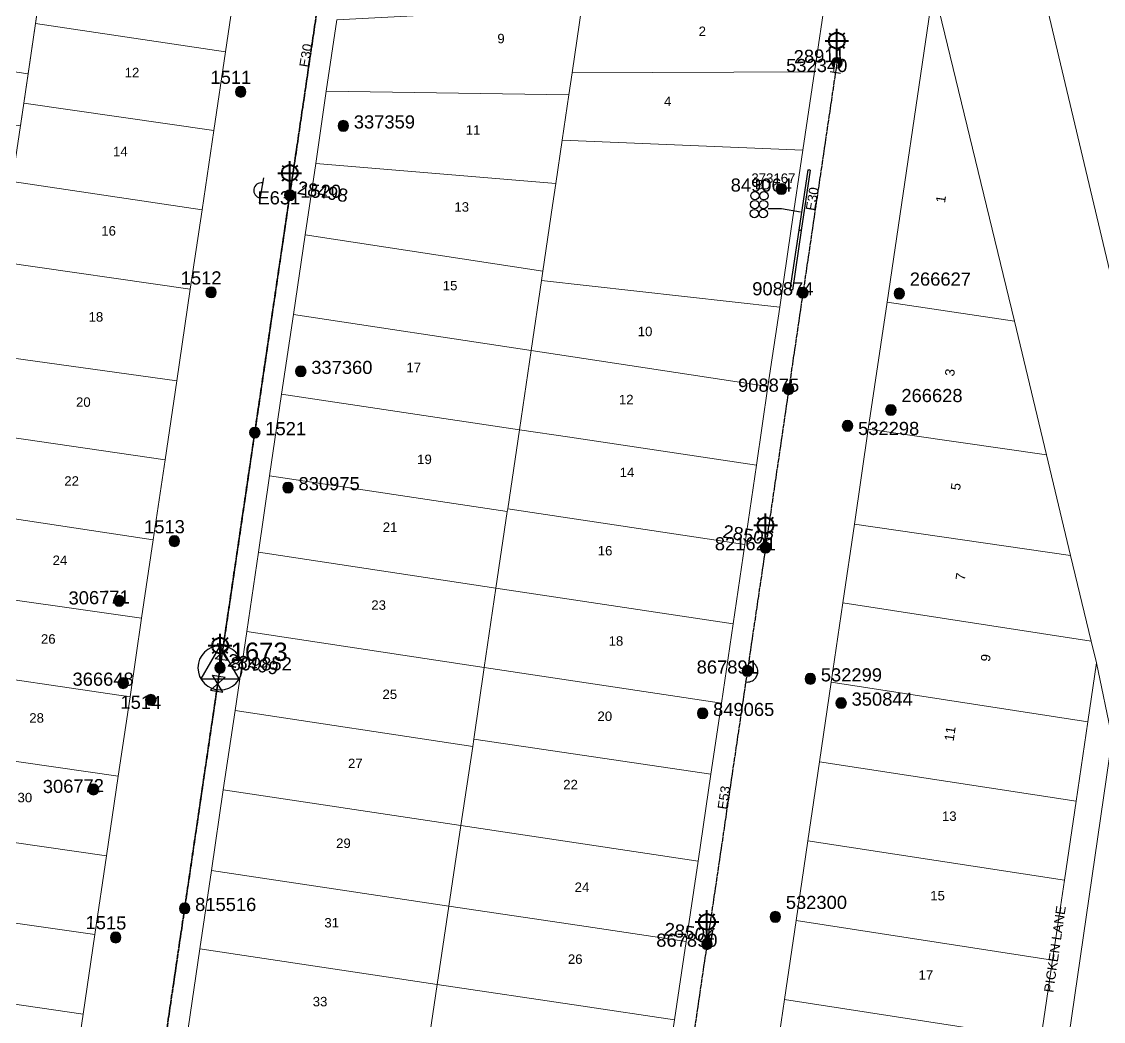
# Model space of a CAD drawing. Header units: metres. Extents: x 305195 to 306755, y 6261447 to 6263623.
# Drawn here: x 305777.4 to 305983.4, y 6262282 to 6262472.4 of the extents above; entities that cross this region are included whole.
import ezdxf
from ezdxf.enums import TextEntityAlignment as Align

# ---------------------------------------------------------------- set-up
doc = ezdxf.new("R2010")
doc.units = ezdxf.units.M
doc.linetypes.add('Cable Exist OH', pattern=[1, 1, 0])
doc.layers.get('0').update_dxf_attribs({"color": 6})
for name, color, linetype, lineweight in [('Cadastre Buildings_SP_EXT', 9, 'Continuous', 5), ('Cadastre Land Parcels_SP_EXT', 9, 'Continuous', 5), ('Cadastre Roads_SP_EXT', 9, 'Continuous', 5)]:
    doc.layers.add(name, color=color, linetype=linetype, lineweight=lineweight)
for name, color, linetype in [('Duct_SP_EXT', 7, 'Continuous'), ('Equip_LV_EXT', 7, 'Continuous'), ('Equip_SP_HV_EXT', 7, 'Continuous'), ('Equip_SP_SL_EXT', 7, 'Continuous'), ('Mains_HV_EXT', 7, 'Continuous'), ('Mains_LV_EXT', 7, 'Continuous'), ('Mains_SL_EXT', 7, 'Continuous'), ('Sub_SP_TR_HV_LV_EXT', 7, 'Continuous'), ('SupportsOH_SP_TR_HV_LV_SL_EXT', 7, 'Continuous')]:
    doc.layers.add(name, color=color, linetype=linetype)
doc.styles.add('iecARIAL', font='arial.ttf', dxfattribs={"height": 2})
doc.styles.add('POLE_LABEL', font='arial.ttf')
doc.styles.get("Standard").update_dxf_attribs({"font": 'arial.ttf'})

# ---------------------------------------------------------------- blocks, each defined once
blk = doc.blocks.new('SUB_POLE_EXT')
blk.add_wipeout([(0, 4.22), (0.42, 4.2), (0.83, 4.14), (1.21, 4.05), (1.62, 3.9), (1.99, 3.72), (2.35, 3.51), (2.68, 3.26), (2.99, 2.99), (3.28, 2.66), (3.52, 2.34), (3.76, 1.92), (3.9, 1.62), (4.04, 1.23), (4.18, 0.63), (4.22, 0), (4.18, -0.61), (4.06, -1.15), (3.9, -1.62), (3.58, -2.24), (3.22, -2.73), (2.97, -3.01), (2.68, -3.26), (2.36, -3.5), (2, -3.72), (1.64, -3.89), (1.25, -4.03), (0.82, -4.14), (0.42, -4.2), (0, -4.22), (-0.41, -4.2), (-0.8, -4.15), (-1.21, -4.05), (-1.62, -3.9), (-1.99, -3.73), (-2.35, -3.51), (-2.68, -3.26), (-2.96, -3.02), (-3.23, -2.72), (-3.51, -2.35), (-3.71, -2.01), (-3.91, -1.6), (-4.05, -1.21), (-4.16, -0.76), (-4.22, -0.14), (-4.21, 0.39), (-4.14, 0.83), (-4.03, 1.27), (-3.9, 1.63), (-3.71, 2.02), (-3.5, 2.37), (-3.28, 2.67), (-2.99, 2.99), (-2.68, 3.27), (-2.33, 3.52), (-1.98, 3.73), (-1.63, 3.9), (-1.2, 4.05), (-0.78, 4.15), (-0.4, 4.21)])
blk.add_line((2.16, 0.48), (2.16, 0.48, 0))
blk.add_lwpolyline([(-4.22, 0, 1), (4.22, 0, 1)], format="xyb", close=True)
blk.add_lwpolyline([(2.14, 0.52), (0, 4.22), (-3.66, -2.11), (3.66, -2.11)], close=True)
for tag, height, flags, p in [('ASSET_NUM', 3.5, 8, (2, 2)), ('STREET_CODE', 0.2, 9, (1.5, 0)), ('CONSTRUCTED_VOLTAGE', 0.2, 9, (1.5, -0.2)), ('OPERATING_VOLTAGE', 0.2, 9, (1.5, -0.6)), ('OPERATED_BY', 0.2, 9, (1.5, -0.8)), ('ORIENTATION', 0.2, 9, (1.5, -1.2)), ('OWNED_BY', 0.2, 9, (1.5, -1.4)), ('SECONDARY_VOLTAGE', 0.2, 9, (1.5, -1.6)), ('STATE', 0.2, 9, (1.5, -1.8)), ('SUBSTATION_TYPE', 0.2, 9, (1.5, -2)), ('NO_PHASES', 0.2, 9, (1.5, -0.4)), ('MAINTAINED_BY', 0.2, 9, (1.5, -1)), ('STREETNAME', 0.2, 9, (1.5, -2.8)), ('SUBURB', 0.2, 9, (1.5, -3)), ('Z', 0.2, 1, (1.5, -3.4)), ('USAGE', 0.2, 9, (1.5, -2.2)), ('LEGEND', 0.2, 9, (1.5, -2.4)), ('LOCATION', 0.2, 9, (1.5, -2.6)), ('NOTES', 0.2, 9, (1.5, -3.2))]:
    blk.add_attdef(tag, text='', height=height, dxfattribs=dict(flags=flags)).set_placement(p, align=Align.MIDDLE_LEFT)
blk = doc.blocks.new('DUCT_EXT')
blk.add_circle((0, 0.8), 0.8)
at = {"flags": 1}
blk.add_attdef('Z', (0, 0), '', height=0.2, dxfattribs=at)
at = {"flags": 9}
for tag, p in [('DUCT_CODE', (0, 0)), ('XSECT_TYPE', (0, -0.2)), ('STATE', (0, -0.6)), ('FB_REFERENCE', (0, -0.4)), ('NOTES', (0, -0.8))]:
    blk.add_attdef(tag, text='', height=0.2, dxfattribs=at).set_placement(p, align=Align.MIDDLE_LEFT)
blk = doc.blocks.new('LV_OH_LINKS_DISTFUSE_EXT')
for p, q in [((0, 0), (0.96, 0)), ((3.84, 0), (4.8, 0))]:
    blk.add_line(p, q)
blk.add_lwpolyline([(3.84, -1.2), (3.84, 1.2), (0.96, -1.2), (0.96, 1.2)], close=True)
at = {"flags": 9}
for tag, p in [('ACTUAL_STATUS', (0, 0)), ('CONSTRUCTED_VOLTAGE', (0, -0.2)), ('OPERATING_VOLTAGE', (0, -0.6)), ('ORIENTATION', (0, -0.8)), ('OWNED_BY', (0, -1)), ('STATE', (0, -1.2)), ('SWITCH_TYPE', (0, -1.4)), ('NO_PHASES', (0, -0.4)), ('USAGE', (0, -1.6)), ('NOTES', (0, -1.8))]:
    blk.add_attdef(tag, text='', height=0.2, dxfattribs=at).set_placement(p, align=Align.MIDDLE_LEFT)
at = {"flags": 1}
blk.add_attdef('Z', (0, 0), '', height=0.2, dxfattribs=at)
blk = doc.blocks.new('SL_LANTERN_EXT')
at = {"lineweight": 40}
for p, q in [((0, 1.97), (0, 6.47)), ((-2.25, 4.22), (2.25, 4.22)), ((-1.46, 5.68), (-1.06, 5.28)), ((1.46, 5.68), (1.06, 5.28)), ((-1.46, 2.76), (-1.06, 3.16)), ((0, 0), (0, 2.72)), ((1.46, 2.76), (1.06, 3.16))]:
    blk.add_line(p, q, dxfattribs=at)
blk.add_circle((0, 4.22), 1.5, dxfattribs=at)
at = {"style": 'iecARIAL', "flags": 8}
blk.add_attdef('ASSET_NUM', (1.5, 1.5), '', height=2.5, dxfattribs=at)
for tag, p, height, flags in [('OPERATING_VOLTAGE', (0.98, -1.65), 0.2, 9), ('ORIENTATION', (0.98, -1.85), 0.2, 9), ('OWNED_BY', (0.98, -2.05), 0.2, 9), ('STATE', (0.98, -2.25), 0.2, 9), ('CONSTRUCTED_VOLTAGE', (0.98, -0.65), 0.2, 9), ('CONTROL_TYPE', (0.98, -0.85), 0.2, 9), ('LANTERN_PURPOSE', (0.98, -1.05), 0.2, 9), ('LANTERN_TYPE', (0.98, -1.25), 0.2, 9), ('NO_PHASES', (0.98, -1.45), 0.2, 9), ('LNUMBER', (2.18, -3.25), 2.5, 8), ('USAGE', (0.98, -2.45), 0.2, 9), ('CEXIST', (0.98, -2.65), 0.2, 9), ('CNEW', (0.98, -2.85), 0.2, 9), ('CNUMBER', (0.98, -3.05), 0.2, 9), ('CREMOVE', (0.98, -3.25), 0.2, 9), ('CREPLACE', (0.98, -3.45), 0.2, 9), ('LKINGHEIGHT', (0.98, -3.65), 0.2, 9), ('LBRACKET', (0.98, -3.85), 0.2, 9), ('LBRACKETVOCAB', (0.98, -4.05), 0.2, 9), ('LCATEGORY', (0.98, -4.25), 0.2, 9), ('LCHARGE1', (0.98, -4.45), 0.2, 9), ('LCHARGE1PERCENT', (0.98, -4.65), 0.2, 9), ('LCHARGE2', (0.98, -4.85), 0.2, 9), ('LCHARGE2PERCENT', (0.98, -5.05), 0.2, 9), ('LCHARGE3', (0.98, -5.25), 0.2, 9), ('LCHARGE3PERCENT', (0.98, -5.45), 0.2, 9), ('LEXIST', (0.98, -5.65), 0.2, 9), ('LLAMP', (0.98, -5.85), 0.2, 9), ('LLAMPVOCAB', (0.98, -6.05), 0.2, 9), ('LMAST', (0.98, -6.25), 0.2, 9), ('LMASTVOCAB', (0.98, -6.45), 0.2, 9), ('LNEW', (0.98, -6.65), 0.2, 9), ('LANTNUMBER', (0.98, -6.85), 0.2, 9), ('LOUTREACH', (0.98, -7.25), 0.2, 9), ('LOUTREACHVOCAB', (0.98, -7.45), 0.2, 9), ('LRATECODE', (0.98, -7.65), 0.2, 9), ('LREMOVE', (0.98, -7.85), 0.2, 9), ('LREPLACE', (0.98, -8.05), 0.2, 9), ('LTYPE', (0.98, -8.25), 0.2, 9), ('STREETNAME', (0.98, -9.25), 0.2, 9), ('SUBURB', (0.98, -9.45), 0.2, 1), ('LTYPEVOCAB', (0.98, -8.45), 0.2, 9), ('LEGEND', (0.98, -8.65), 0.2, 9), ('LOCATION', (0.98, -8.85), 0.2, 9), ('NOTES', (0.98, -9.05), 0.2, 9)]:
    blk.add_attdef(tag, p, '', height=height, dxfattribs=dict(flags=flags))
blk = doc.blocks.new('POLE_EXT')
blk.add_hatch(color=256).paths.add_polyline_path([(-1, 0, 1), (1, 0, 1)])
blk.add_lwpolyline([(-1, 0, 1), (1, 0, 1)], format="xyb", close=True)
for tag, height, flags, p in [('pNumber', 2.5, 8, (-17.84, 2.07)), ('OWNED_BY', 0.2, 9, (1.35, -0.4)), ('SPECIAL_USE', 0.2, 9, (1.35, -0.8)), ('STATE', 0.2, 9, (1.35, -1)), ('cLV', 0.2, 9, (1.35, -1.4)), ('hDepth', 0.2, 9, (1.35, -1.6)), ('hDia', 0.2, 9, (1.35, -1.8)), ('cHV', 0.2, 9, (1.35, -2)), ('PARENT', 0.2, 9, (1.35, -0.6)), ('USAGE', 0.2, 9, (1.35, -1.2)), ('cLinedev', 0.2, 9, (1.35, -3.4)), ('pExisting', 0.2, 9, (1.35, -3.8)), ('LBRACKET', 0.2, 9, (1.35, -2.2)), ('LExisting', 0.2, 9, (1.35, -2.4)), ('LANTNUMBER', 0.2, 9, (1.35, -2.6)), ('LOther', 0.2, 9, (1.35, -2.8)), ('LRemove', 0.2, 9, (1.35, -3)), ('LEGEND', 0.2, 9, (1.35, -3.2)), ('LOCATION', 0.2, 9, (1.35, -3.6)), ('PFNUMBER', 0.2, 9, (1.35, -4)), ('NEWPFNUMBER', 0.2, 9, (1.35, -4.2)), ('pFooting', 0.2, 9, (1.35, -4.4)), ('pNew', 0.2, 9, (1.35, -4.6)), ('pRelocate', 0.2, 9, (1.35, -5)), ('pRemove', 0.2, 9, (1.35, -5.2)), ('pReplace', 0.2, 9, (1.35, -5.4)), ('pStay', 0.2, 9, (1.35, -5.6)), ('pType', 0.2, 9, (1.35, -5.8)), ('cspan', 0.2, 9, (1.35, -6)), ('STREETNAME', 0.2, 9, (1.35, -6.2)), ('SUBURB', 0.2, 9, (1.35, -6.4)), ('OPERATED_BY', 0.2, 9, (1.36, -7.01)), ('NOTES', 0.2, 9, (1.35, -6.6)), ('MAINTAINED_BY', 0.2, 9, (1.36, -6.81))]:
    blk.add_attdef(tag, text='', height=height, dxfattribs=dict(flags=flags)).set_placement(p, align=Align.MIDDLE_LEFT)
at = {"style": 'POLE_LABEL'}
for tag, height, flags, p in [('ASSET_NUM', 2.5, 8, (2, 2)), ('STRUCTURE_PLANT_NUMBER', 0.2, 9, (1.35, 0.03)), ('STREET_CODE', 0.2, 9, (1.35, -0.2))]:
    blk.add_attdef(tag, text='', height=height, dxfattribs=dict(at, flags=flags)).set_placement(p, align=Align.MIDDLE_LEFT)
at = {"flags": 1}
blk.add_attdef('Z', (1.35, -7.33), '', height=0.2, dxfattribs=at)
blk = doc.blocks.new('HV_USL_CLOSED_EXT')
blk.add_line((2.4, 5.5), (-2.4, 5.5))
blk.add_lwpolyline([(1.44, 5.5, 0.414214), (0, 6.94, 0.414214), (-1.44, 5.5)], format="xyb")
for tag, height, flags, p in [('ASSET_NUM', 2.5, 8, (2, 2)), ('STREET_CODE', 0.2, 9, (1.5, 0)), ('ACTUAL_STATUS', 0.2, 9, (1.5, -0.2)), ('CONSTRUCTED_VOLTAGE', 0.2, 9, (1.5, -0.4)), ('OPERATING_VOLTAGE', 0.2, 9, (1.5, -0.8)), ('ORIENTATION', 0.2, 9, (1.5, -1)), ('OWNED_BY', 0.2, 9, (1.5, -1.2)), ('OPERATED_BY', 0.2, 9, (1.5, -1.4)), ('STATE', 0.2, 9, (1.5, -1.8)), ('SWITCH_TYPE', 0.2, 9, (1.5, -2)), ('NO_PHASES', 0.2, 9, (1.5, -0.6)), ('MAINTAINED_BY', 0.2, 9, (1.5, -1.6)), ('STREETNAME', 0.2, 9, (1.5, -2.8)), ('SUBURB', 0.2, 9, (1.5, -3)), ('Z', 0.2, 1, (1.5, -3.6)), ('USAGE', 0.2, 9, (1.5, -2.2)), ('LEGEND', 0.2, 9, (1.5, -2.4)), ('LOCATION', 0.2, 9, (1.5, -2.6)), ('NOTES', 0.2, 9, (1.5, -3.2)), ('LABEL_ALIGNMENT', 0.2, 9, (1.5, -3.4))]:
    blk.add_attdef(tag, text='', height=height, dxfattribs=dict(flags=flags)).set_placement(p, align=Align.MIDDLE_LEFT)
blk = doc.blocks.new('End Shackle_EXT')
at = {"flags": 9}
for tag, p in [('USAGE', (0, -1.4)), ('NOTES', (0, -1.6))]:
    blk.add_attdef(tag, text='', height=0.2, dxfattribs=at).set_placement(p, align=Align.MIDDLE_LEFT)
blk.add_wipeout([(0, 0.25), (1.81, 0.25), (1.82, -0.25), (0, -0.25)])
blk.add_line((1.81, -1), (1.81, 1))
at = {"flags": 1}
blk.add_attdef('Z', (0, 0), '', height=0.2, dxfattribs=at)
at = {"flags": 9}
for tag, p in [('CONNECTOR_TYPE', (0, 0)), ('CONSTRUCTED_VOLTAGE', (0, -0.2)), ('OPERATING_VOLTAGE', (0, -0.6)), ('ORIENTATION', (0, -0.8)), ('OWNED_BY', (0, -1)), ('STATE', (0, -1.2)), ('NO_PHASES', (0, -0.4))]:
    blk.add_attdef(tag, text='', height=0.2, dxfattribs=at).set_placement(p, align=Align.MIDDLE_LEFT)

msp = doc.modelspace()

# ---------------------------------------------------------------- linework, layer by layer
at = {"layer": 'Cadastre Buildings_SP_EXT', "linetype": 'Continuous'}
msp.add_lwpolyline([(305923.92, 6262432.9), (305926.12, 6262447.86), (305880.32, 6262449.81), (305879.07, 6262441.56), (305878.48, 6262437.36), (305876.6, 6262424.88), (305876.37, 6262423.09), (305921.73, 6262418.03), (305923.92, 6262432.9)], close=True, dxfattribs=at)
at = {"layer": 'Cadastre Land Parcels_SP_EXT', "linetype": 'Continuous'}
for points in [[(306003.69, 6262495.58), (305999.73, 6262501.24), (306002.8, 6262522.58), (305992.59, 6262537.83), (305975.55, 6262567.8), (305959.87, 6262593.1), (305909.62, 6262804.72), (305891.28, 6262800.43), (305911.26, 6262727.81), (305921.43, 6262688.88), (305931.13, 6262649.83), (305990.03, 6262402.1), (306003.69, 6262495.58)], [(305818.4, 6262481.65), (305782.25, 6262487.11), (305780.02, 6262472.02), (305816.17, 6262466.6), (305818.4, 6262481.65)], [(305780.02, 6262472.02), (305780.28, 6262473.81), (305752.23, 6262477.93), (305750.56, 6262466.55), (305778.6, 6262462.43), (305780.02, 6262472.02)], [(305930.56, 6262477.82), (305884.08, 6262475.22), (305882.21, 6262462.62), (305928.34, 6262462.81), (305930.56, 6262477.82)], [(305966.45, 6262415.33), (305951, 6262478.95), (305942.18, 6262418.97), (305966.45, 6262415.33)], [(305882.21, 6262462.62), (305884.08, 6262475.22), (305880.19, 6262474.98), (305874.92, 6262474.64), (305837.39, 6262472.7), (305835.38, 6262459.12), (305881.57, 6262458.41), (305882.21, 6262462.62)], [(305816.17, 6262466.6), (305780.02, 6262472.02), (305777.78, 6262456.85), (305813.94, 6262451.62), (305816.17, 6262466.6)], [(305777.78, 6262456.85), (305778.6, 6262462.43), (305750.56, 6262466.55), (305749.12, 6262456.66), (305777.14, 6262452.54), (305777.78, 6262456.85)], [(305928.34, 6262462.81), (305882.21, 6262462.62), (305881.57, 6262458.41), (305880.32, 6262449.81), (305926.12, 6262447.86), (305928.34, 6262462.81)], [(305880.32, 6262449.81), (305881.57, 6262458.41), (305835.38, 6262459.12), (305833.36, 6262445.37), (305879.07, 6262441.56), (305880.32, 6262449.81)], [(305813.94, 6262451.62), (305777.78, 6262456.85), (305775.57, 6262441.93), (305811.72, 6262436.51), (305813.94, 6262451.62)], [(305879.07, 6262441.56), (305833.36, 6262445.37), (305831.35, 6262431.75), (305876.61, 6262424.88), (305878.48, 6262437.36), (305879.07, 6262441.56)], [(305811.72, 6262436.51), (305775.57, 6262441.93), (305773.32, 6262426.65), (305809.48, 6262421.41), (305811.72, 6262436.51)], [(305876.36, 6262423.09), (305876.61, 6262424.88), (305831.35, 6262431.75), (305829.12, 6262416.6), (305874.38, 6262409.73), (305876.36, 6262423.09)], [(305809.48, 6262421.41), (305773.32, 6262426.65), (305770.7, 6262408.96), (305806.92, 6262404), (305809.48, 6262421.41)], [(305921.73, 6262418.03), (305876.36, 6262423.09), (305874.38, 6262409.73), (305881.48, 6262408.65), (305919.49, 6262402.88), (305921.73, 6262418.03)], [(305966.45, 6262415.33), (305942.18, 6262418.97), (305938.61, 6262394.75), (305972.53, 6262389.92), (305966.45, 6262415.33)], [(305874.38, 6262409.73), (305829.12, 6262416.6), (305826.88, 6262401.44), (305872.15, 6262394.66), (305874.38, 6262409.73)], [(305919.49, 6262402.88), (305881.48, 6262408.65), (305874.38, 6262409.73), (305872.15, 6262394.66), (305881.78, 6262393.22), (305917.31, 6262387.91), (305919.49, 6262402.88)], [(305806.92, 6262404), (305770.7, 6262408.96), (305768.53, 6262394.2), (305804.68, 6262388.95), (305806.92, 6262404)], [(305872.15, 6262394.66), (305826.88, 6262401.44), (305824.59, 6262385.88), (305869.84, 6262379.09), (305869.93, 6262379.58), (305872.15, 6262394.66)], [(305917.31, 6262387.91), (305881.78, 6262393.22), (305872.15, 6262394.66), (305869.93, 6262379.58), (305915.08, 6262372.83), (305917.31, 6262387.91)], [(305972.53, 6262389.92), (305938.61, 6262394.75), (305935.96, 6262376.7), (305977.14, 6262370.7), (305972.53, 6262389.92)], [(305804.68, 6262388.95), (305768.53, 6262394.2), (305766.3, 6262379.15), (305802.43, 6262373.73), (305804.68, 6262388.95)], [(305869.84, 6262379.09), (305824.59, 6262385.88), (305822.45, 6262371.37), (305867.7, 6262364.53), (305869.84, 6262379.09)], [(305802.43, 6262373.73), (305766.3, 6262379.15), (305764.05, 6262363.94), (305800.21, 6262358.81), (305802.43, 6262373.73)], [(305915.08, 6262372.83), (305869.93, 6262379.58), (305869.84, 6262379.09), (305867.7, 6262364.53), (305912.85, 6262357.69), (305915.08, 6262372.83)], [(305977.14, 6262370.7), (305935.96, 6262376.7), (305933.75, 6262361.72), (305981.07, 6262354.42), (305977.14, 6262370.7)], [(305800.21, 6262358.81), (305764.05, 6262363.94), (305761.87, 6262349.16), (305798.01, 6262343.81), (305800.21, 6262358.81)], [(305912.85, 6262357.69), (305867.7, 6262364.53), (305865.44, 6262349.42), (305910.62, 6262342.58), (305912.85, 6262357.69)], [(305982.05, 6262350.28), (305981.07, 6262354.42), (305933.75, 6262361.72), (305931.53, 6262346.62), (305980.4, 6262339.08), (305982.05, 6262350.28)], [(305910.62, 6262342.58), (305865.44, 6262349.42), (305863.45, 6262335.78), (305908.62, 6262329.09), (305910.62, 6262342.58)], [(305798.01, 6262343.81), (305761.87, 6262349.16), (305759.61, 6262333.9), (305795.77, 6262328.74), (305798.01, 6262343.81)], [(305980.4, 6262339.08), (305931.53, 6262346.62), (305929.31, 6262331.46), (305978.18, 6262323.98), (305980.4, 6262339.08)], [(305863.27, 6262334.33), (305818, 6262341.22), (305815.77, 6262326.1), (305860.99, 6262319.31), (305863.27, 6262334.33)], [(305908.62, 6262329.09), (305863.45, 6262335.78), (305863.27, 6262334.33), (305860.99, 6262319.31), (305906.18, 6262312.53), (305908.62, 6262329.09)], [(306009.69, 6262232.42), (305985.05, 6262335.97), (305970.75, 6262237.63), (305970.63, 6262237.19), (305970.6, 6262236.73), (305970.64, 6262236.28), (305970.77, 6262235.83), (305970.97, 6262235.43), (305971.24, 6262235.06), (305971.57, 6262234.74), (305971.95, 6262234.49), (305972.38, 6262234.31), (305972.82, 6262234.21), (305973.27, 6262234.18), (306009.69, 6262232.42)], [(305795.77, 6262328.74), (305759.61, 6262333.9), (305757.38, 6262318.77), (305793.52, 6262313.55), (305795.77, 6262328.74)], [(305978.18, 6262323.98), (305929.31, 6262331.46), (305927.09, 6262316.38), (305975.95, 6262308.92), (305978.18, 6262323.98)], [(305860.99, 6262319.31), (305815.77, 6262326.1), (305813.51, 6262310.76), (305858.72, 6262303.99), (305860.99, 6262319.31)], [(305793.52, 6262313.55), (305757.38, 6262318.77), (305755.16, 6262303.74), (305791.31, 6262298.58), (305793.52, 6262313.55)], [(305906.18, 6262312.53), (305860.99, 6262319.31), (305858.72, 6262303.99), (305883.59, 6262300.27), (305903.92, 6262297.23), (305906.18, 6262312.53)], [(305975.95, 6262308.92), (305927.09, 6262316.38), (305924.86, 6262301.26), (305973.68, 6262293.66), (305975.95, 6262308.92)], [(305858.72, 6262303.99), (305813.51, 6262310.76), (305811.3, 6262295.82), (305856.51, 6262289.07), (305858.72, 6262303.99)], [(305903.92, 6262297.23), (305883.59, 6262300.27), (305858.72, 6262303.99), (305856.51, 6262289.07), (305883.88, 6262284.99), (305901.72, 6262282.32), (305903.92, 6262297.23)], [(305791.31, 6262298.58), (305755.16, 6262303.74), (305752.93, 6262288.68), (305789.07, 6262283.43), (305791.31, 6262298.58)], [(305973.68, 6262293.66), (305924.86, 6262301.26), (305922.65, 6262286.19), (305971.47, 6262278.67), (305973.68, 6262293.66)], [(305856.51, 6262289.07), (305811.3, 6262295.82), (305809.07, 6262280.67), (305854.28, 6262274), (305856.51, 6262289.07)], [(305789.07, 6262283.43), (305752.93, 6262288.68), (305750.72, 6262273.71), (305786.85, 6262268.35), (305789.07, 6262283.43)], [(305901.72, 6262282.32), (305883.88, 6262284.99), (305856.51, 6262289.07), (305854.28, 6262274), (305899.5, 6262267.34), (305901.72, 6262282.32)], [(305971.47, 6262278.67), (305922.65, 6262286.19), (305920.42, 6262271.06), (305969.24, 6262263.49), (305971.47, 6262278.67)]]:
    msp.add_lwpolyline(points, close=True, dxfattribs=at)
at = {"layer": 'Cadastre Roads_SP_EXT', "linetype": 'Continuous'}
for points in [[(305930.56, 6262477.82), (305928.34, 6262462.81), (305926.12, 6262447.86), (305923.93, 6262432.9), (305921.73, 6262418.03), (305919.49, 6262402.88), (305917.31, 6262387.91), (305915.08, 6262372.83), (305912.85, 6262357.69), (305910.62, 6262342.58), (305908.62, 6262329.09), (305906.18, 6262312.53), (305903.92, 6262297.23), (305901.72, 6262282.32), (305899.5, 6262267.34)], [(305920.42, 6262271.06), (305922.65, 6262286.19), (305924.86, 6262301.26), (305927.09, 6262316.38), (305929.31, 6262331.46), (305931.53, 6262346.62), (305933.75, 6262361.72), (305935.96, 6262376.7), (305938.61, 6262394.75), (305942.18, 6262418.97), (305942.18, 6262418.97), (305951, 6262478.95)]]:
    msp.add_lwpolyline(points, dxfattribs=at)
msp.add_lwpolyline([(305985.05, 6262335.97), (305982.05, 6262350.28), (305980.4, 6262339.08), (305978.18, 6262323.98), (305975.95, 6262308.92), (305973.68, 6262293.66), (305971.47, 6262278.67), (305969.24, 6262263.49), (305967.06, 6262248.56), (305964.85, 6262233.55), (305967.43, 6262235.34), (305970.75, 6262237.63), (305985.05, 6262335.97)], close=True, dxfattribs=at)
at = {"layer": 'Duct_SP_EXT'}
for p, q in [((305927.09, 6262444.17), (305925.37, 6262432.69)), ((305927.56, 6262444.1), (305925.84, 6262432.62)), ((305927.09, 6262444.17), (305927.32, 6262444.14)), ((305927.56, 6262444.1), (305927.32, 6262444.14)), ((305925.37, 6262432.69), (305923.69, 6262421.32)), ((305925.84, 6262432.62), (305924.16, 6262421.25)), ((305925.37, 6262432.69), (305925.61, 6262432.66)), ((305925.84, 6262432.62), (305925.61, 6262432.66)), ((305923.69, 6262421.32), (305923.93, 6262421.29)), ((305924.16, 6262421.25), (305923.93, 6262421.29))]:
    msp.add_line(p, q, dxfattribs=at)
msp.add_lwpolyline([(305919.55, 6262436.76), (305922.09, 6262436.76), (305925.72, 6262436.16)], dxfattribs=at)
msp.add_lwpolyline([(305919.55, 6262436.76), (305922.09, 6262436.76), (305925.72, 6262436.16)], dxfattribs=at)
at = {"layer": 'Mains_HV_EXT', "linetype": 'Cable Exist OH'}
msp.add_lwpolyline([(305828.42, 6262439.32), (305834.99, 6262483.86), (305842.57, 6262535.27)], dxfattribs=at)
at = {"layer": 'Mains_LV_EXT', "linetype": 'Cable Exist OH'}
for points in [[(305834.99, 6262483.86), (305828.42, 6262439.34)], [(305828.42, 6262439.34), (305821.76, 6262394.16)], [(305926.16, 6262420.75), (305923.45, 6262402.4)], [(305923.45, 6262402.4), (305919.04, 6262372.26)], [(305919.04, 6262372.26), (305915.56, 6262348.67)], [(305915.56, 6262348.67), (305907.88, 6262296.74)], [(305801.83, 6262259.03), (305808.4, 6262303.54)], [(305907.88, 6262296.74), (305901.57, 6262253.93)]]:
    msp.add_lwpolyline(points, dxfattribs=at)
at = {"layer": 'Mains_LV_EXT', "linetype": 'Continuous'}
msp.add_lwpolyline([(305915.26, 6262346.65, 1.001489), (305915.85, 6262350.63)], format="xyb", dxfattribs=at)
at = {"layer": 'Mains_SL_EXT', "linetype": 'Cable Exist OH'}
for points in [[(305842.57, 6262535.27), (305834.99, 6262483.86), (305828.42, 6262439.32)], [(305919.04, 6262372.26), (305915.56, 6262348.67), (305907.88, 6262296.74)]]:
    msp.add_lwpolyline(points, dxfattribs=at)

# ---------------------------------------------------------------- block references
at = {"layer": 'Duct_SP_EXT'}
for p in [(305917.02, 6262438.43), (305918.73, 6262438.41), (305916.98, 6262436.73), (305918.67, 6262436.73), (305916.9, 6262435.02), (305918.61, 6262435.03)]:
    msp.add_blockref('DUCT_EXT', p, dxfattribs=at)
at = {"layer": 'Equip_SP_HV_EXT'}
ref = msp.add_blockref('HV_USL_CLOSED_EXT', (305828.42, 6262439.32), dxfattribs=dict(at, rotation=80.53140080199988))
ref.add_attrib('ASSET_NUM', 'E631', dxfattribs={"layer": '0', "height": 2.5}).set_placement((305830.42, 6262440.07), align=Align.TOP_RIGHT)
at = {"layer": 'Equip_SP_SL_EXT'}
ref = msp.add_blockref('SL_LANTERN_EXT', (305932.62, 6262464.51), dxfattribs=at)
ref.add_attrib('ASSET_NUM', '28911', dxfattribs={"layer": '0', "height": 2.5, "rotation": 2.0925, "style": 'iecARIAL'}).set_placement((305934.12, 6262466.01), align=Align.MIDDLE_RIGHT)
ref = msp.add_blockref('SL_LANTERN_EXT', (305828.42, 6262439.32), dxfattribs=at)
ref.add_attrib('ASSET_NUM', '28498', dxfattribs={"layer": '0', "height": 2.5, "rotation": 350.2526, "style": 'iecARIAL'}).set_placement((305829.92, 6262440.82), align=Align.MIDDLE_LEFT)
ref = msp.add_blockref('SL_LANTERN_EXT', (305919.04, 6262372.26), dxfattribs=at)
ref.add_attrib('ASSET_NUM', '28503', dxfattribs={"layer": '0', "height": 2.5, "rotation": 350.3728, "style": 'iecARIAL'}).set_placement((305920.54, 6262373.76), align=Align.MIDDLE_RIGHT)
ref = msp.add_blockref('SL_LANTERN_EXT', (305907.88, 6262296.74), dxfattribs=at)
ref.add_attrib('ASSET_NUM', '28504', dxfattribs={"layer": '0', "height": 2.5, "rotation": 351.5966, "style": 'iecARIAL'}).set_placement((305909.38, 6262298.24), align=Align.MIDDLE_RIGHT)
at = {"layer": 'Sub_SP_TR_HV_LV_EXT'}
ref = msp.add_blockref('SUB_POLE_EXT', (305815.15, 6262349.35), dxfattribs=at)
ref.add_attrib('ASSET_NUM', '1673', dxfattribs={"layer": '0', "height": 3.5}).set_placement((305817.15, 6262349.6), align=Align.BOTTOM_LEFT)
at = {"layer": 'SupportsOH_SP_TR_HV_LV_SL_EXT'}
ref = msp.add_blockref('POLE_EXT', (305932.62, 6262464.51), dxfattribs=at)
ref.add_attrib('ASSET_NUM', '532340', dxfattribs={"layer": '0', "height": 2.5, "style": 'POLE_LABEL'}).set_placement((305934.62, 6262465.26), align=Align.TOP_RIGHT)
ref = msp.add_blockref('POLE_EXT', (305819.08, 6262459), dxfattribs=at)
ref.add_attrib('ASSET_NUM', '1511', dxfattribs={"layer": '0', "height": 2.5, "rotation": 359.8651, "style": 'POLE_LABEL'}).set_placement((305821.08, 6262459.75), align=Align.BOTTOM_RIGHT)
ref = msp.add_blockref('POLE_EXT', (305838.62, 6262452.52), dxfattribs=at)
ref.add_attrib('ASSET_NUM', '337359', dxfattribs={"layer": '0', "height": 2.5, "style": 'POLE_LABEL'}).set_placement((305840.62, 6262453.27), align=Align.MIDDLE_LEFT)
ref = msp.add_blockref('POLE_EXT', (305922.05, 6262440.5), dxfattribs=at)
ref.add_attrib('ASSET_NUM', '849064', dxfattribs={"layer": '0', "height": 2.5, "style": 'POLE_LABEL'}).set_placement((305924.05, 6262441.25), align=Align.MIDDLE_RIGHT)
ref = msp.add_blockref('POLE_EXT', (305828.42, 6262439.32), dxfattribs=at)
ref.add_attrib('ASSET_NUM', '1520', dxfattribs={"layer": '0', "height": 2.5, "style": 'POLE_LABEL'}).set_placement((305830.42, 6262440.07), align=Align.MIDDLE_LEFT)
ref = msp.add_blockref('POLE_EXT', (305813.43, 6262420.83), dxfattribs=at)
ref.add_attrib('ASSET_NUM', '1512', dxfattribs={"layer": '0', "height": 2.5, "rotation": 0.2013, "style": 'POLE_LABEL'}).set_placement((305815.43, 6262421.58), align=Align.BOTTOM_RIGHT)
ref = msp.add_blockref('POLE_EXT', (305944.51, 6262420.6), dxfattribs=at)
ref.add_attrib('ASSET_NUM', '266627', dxfattribs={"layer": '0', "height": 2.5, "style": 'POLE_LABEL'}).set_placement((305946.51, 6262421.35), align=Align.BOTTOM_LEFT)
ref = msp.add_blockref('POLE_EXT', (305926.16, 6262420.75), dxfattribs=at)
ref.add_attrib('ASSET_NUM', '908874', dxfattribs={"layer": '0', "height": 2.5, "style": 'POLE_LABEL'}).set_placement((305928.16, 6262421.5), align=Align.MIDDLE_RIGHT)
ref = msp.add_blockref('POLE_EXT', (305830.52, 6262405.78), dxfattribs=at)
ref.add_attrib('ASSET_NUM', '337360', dxfattribs={"layer": '0', "height": 2.5, "style": 'POLE_LABEL'}).set_placement((305832.52, 6262406.53), align=Align.MIDDLE_LEFT)
ref = msp.add_blockref('POLE_EXT', (305923.45, 6262402.4), dxfattribs=at)
ref.add_attrib('ASSET_NUM', '908875', dxfattribs={"layer": '0', "height": 2.5, "style": 'POLE_LABEL'}).set_placement((305925.45, 6262403.15), align=Align.MIDDLE_RIGHT)
ref = msp.add_blockref('POLE_EXT', (305942.91, 6262398.43), dxfattribs=at)
ref.add_attrib('ASSET_NUM', '266628', dxfattribs={"layer": '0', "height": 2.5, "style": 'POLE_LABEL'}).set_placement((305944.91, 6262399.18), align=Align.BOTTOM_LEFT)
ref = msp.add_blockref('POLE_EXT', (305821.76, 6262394.12), dxfattribs=at)
ref.add_attrib('ASSET_NUM', '1521', dxfattribs={"layer": '0', "height": 2.5, "style": 'POLE_LABEL'}).set_placement((305823.76, 6262394.87), align=Align.MIDDLE_LEFT)
ref = msp.add_blockref('POLE_EXT', (305934.66, 6262395.41), dxfattribs=at)
ref.add_attrib('ASSET_NUM', '532298', dxfattribs={"layer": '0', "height": 2.5, "style": 'POLE_LABEL'}).set_placement((305936.66, 6262396.16), align=Align.TOP_LEFT)
ref = msp.add_blockref('POLE_EXT', (305828.09, 6262383.65), dxfattribs=at)
ref.add_attrib('ASSET_NUM', '830975', dxfattribs={"layer": '0', "height": 2.5, "style": 'POLE_LABEL'}).set_placement((305830.09, 6262384.4), align=Align.MIDDLE_LEFT)
ref = msp.add_blockref('POLE_EXT', (305806.44, 6262373.46), dxfattribs=at)
ref.add_attrib('ASSET_NUM', '1513', dxfattribs={"layer": '0', "height": 2.5, "rotation": 0.1342, "style": 'POLE_LABEL'}).set_placement((305808.44, 6262374.21), align=Align.BOTTOM_RIGHT)
ref = msp.add_blockref('POLE_EXT', (305919.03, 6262372.21), dxfattribs=at)
ref.add_attrib('ASSET_NUM', '821621', dxfattribs={"layer": '0', "height": 2.5, "style": 'POLE_LABEL'}).set_placement((305921.03, 6262372.96), align=Align.MIDDLE_RIGHT)
ref = msp.add_blockref('POLE_EXT', (305795.94, 6262362.08), dxfattribs=at)
ref.add_attrib('ASSET_NUM', '306771', dxfattribs={"layer": '0', "height": 2.5, "rotation": 1, "style": 'POLE_LABEL'}).set_placement((305797.94, 6262362.83), align=Align.MIDDLE_RIGHT)
ref = msp.add_blockref('POLE_EXT', (305915.57, 6262348.75), dxfattribs=at)
ref.add_attrib('ASSET_NUM', '867891', dxfattribs={"layer": '0', "height": 2.5, "style": 'POLE_LABEL'}).set_placement((305917.57, 6262349.5), align=Align.MIDDLE_RIGHT)
ref = msp.add_blockref('POLE_EXT', (305927.57, 6262347.25), dxfattribs=at)
ref.add_attrib('ASSET_NUM', '532299', dxfattribs={"layer": '0', "height": 2.5, "style": 'POLE_LABEL'}).set_placement((305929.57, 6262348), align=Align.MIDDLE_LEFT)
ref = msp.add_blockref('POLE_EXT', (305796.7, 6262346.43), dxfattribs=at)
ref.add_attrib('ASSET_NUM', '366648', dxfattribs={"layer": '0', "height": 2.5, "style": 'POLE_LABEL'}).set_placement((305798.7, 6262347.18), align=Align.MIDDLE_RIGHT)
ref = msp.add_blockref('POLE_EXT', (305801.96, 6262343.23), dxfattribs=at)
ref.add_attrib('ASSET_NUM', '1514', dxfattribs={"layer": '0', "height": 2.5, "rotation": 359.4471, "style": 'POLE_LABEL'}).set_placement((305803.96, 6262343.98), align=Align.TOP_RIGHT)
ref = msp.add_blockref('POLE_EXT', (305933.43, 6262342.63), dxfattribs=at)
ref.add_attrib('ASSET_NUM', '350844', dxfattribs={"layer": '0', "height": 2.5, "style": 'POLE_LABEL'}).set_placement((305935.43, 6262343.38), align=Align.MIDDLE_LEFT)
ref = msp.add_blockref('POLE_EXT', (305907.05, 6262340.67), dxfattribs=at)
ref.add_attrib('ASSET_NUM', '849065', dxfattribs={"layer": '0', "height": 2.5, "style": 'POLE_LABEL'}).set_placement((305909.05, 6262341.42), align=Align.MIDDLE_LEFT)
ref = msp.add_blockref('POLE_EXT', (305791.04, 6262326.18), dxfattribs=at)
ref.add_attrib('ASSET_NUM', '306772', dxfattribs={"layer": '0', "height": 2.5, "rotation": 1, "style": 'POLE_LABEL'}).set_placement((305793.04, 6262326.93), align=Align.MIDDLE_RIGHT)
ref = msp.add_blockref('POLE_EXT', (305920.9, 6262301.93), dxfattribs=at)
ref.add_attrib('ASSET_NUM', '532300', dxfattribs={"layer": '0', "height": 2.5, "style": 'POLE_LABEL'}).set_placement((305922.9, 6262302.68), align=Align.BOTTOM_LEFT)
ref = msp.add_blockref('POLE_EXT', (305808.4, 6262303.54), dxfattribs=at)
ref.add_attrib('ASSET_NUM', '815516', dxfattribs={"layer": '0', "height": 2.5, "style": 'POLE_LABEL'}).set_placement((305810.4, 6262304.29), align=Align.MIDDLE_LEFT)
ref = msp.add_blockref('POLE_EXT', (305795.27, 6262298), dxfattribs=at)
ref.add_attrib('ASSET_NUM', '1515', dxfattribs={"layer": '0', "height": 2.5, "rotation": 359.2016, "style": 'POLE_LABEL'}).set_placement((305797.27, 6262298.75), align=Align.BOTTOM_RIGHT)
ref = msp.add_blockref('POLE_EXT', (305907.88, 6262296.74), dxfattribs=at)
ref.add_attrib('ASSET_NUM', '867890', dxfattribs={"layer": '0', "height": 2.5, "style": 'POLE_LABEL'}).set_placement((305909.88, 6262297.49), align=Align.MIDDLE_RIGHT)

# ---------------------------------------------------------------- texts
at = {"layer": 'Cadastre Land Parcels_SP_EXT'}
for s, p in [('2', (305906.3, 6262469.62)), ('9', (305867.96, 6262468.24)), ('12', (305796.98, 6262461.77)), ('4', (305899.71, 6262456.3)), ('11', (305861.94, 6262450.85)), ('14', (305794.75, 6262446.73)), ('13', (305859.77, 6262436.18)), ('16', (305792.52, 6262431.63)), ('15', (305857.56, 6262421.21)), ('18', (305790.1, 6262415.25)), ('10', (305894.69, 6262412.48)), ('17', (305850.63, 6262405.61)), ('20', (305787.71, 6262399.03)), ('12', (305891.1, 6262399.51)), ('19', (305852.68, 6262388.13)), ('14', (305891.25, 6262385.64)), ('22', (305785.48, 6262384.01)), ('21', (305846.14, 6262375.22)), ('16', (305887.08, 6262370.74)), ('24', (305783.25, 6262368.91)), ('23', (305843.95, 6262360.39)), ('26', (305781.03, 6262353.93)), ('18', (305889.15, 6262353.55)), ('25', (305846.08, 6262343.4)), ('20', (305887.03, 6262339.22)), ('28', (305778.81, 6262338.9)), ('27', (305839.51, 6262330.24)), ('22', (305880.5, 6262326.21)), ('30', (305776.57, 6262323.74)), ('13', (305952.63, 6262320.19)), ('29', (305837.25, 6262315.04)), ('24', (305882.68, 6262306.67)), ('15', (305950.4, 6262305.06)), ('31', (305835.01, 6262299.91)), ('26', (305881.39, 6262292.98)), ('17', (305948.17, 6262289.95)), ('33', (305832.79, 6262284.89))]:
    msp.add_text(s, height=1.8, dxfattribs=at).set_placement(p)
for s, rotation, p in [('1', 81.5866, (305953.21, 6262437.75)), ('3', 81.6384, (305954.94, 6262404.74)), ('5', 81.6344, (305956.06, 6262383.02)), ('7', 81.6328, (305956.98, 6262365.89)), ('9', 81.6276, (305961.76, 6262350.42)), ('11', 81.6216, (305954.85, 6262335.28))]:
    msp.add_text(s, height=1.8, rotation=rotation, dxfattribs=at).set_placement(p)
at = {"layer": 'Cadastre Roads_SP_EXT'}
msp.add_text('PICKEN LANE', height=1.8, rotation=81.6949, dxfattribs=at).set_placement((305973.84, 6262287.43))
at = {"layer": 'Duct_SP_EXT'}
for s, p in [('373167', (305916.34, 6262441.66)), ('B', (305917.01, 6262440.44)), ('D', (305918.2, 6262440.4))]:
    msp.add_text(s, height=1.8, dxfattribs=at).set_placement(p)
at = {"layer": 'Mains_LV_EXT'}
for s, rotation, p in [('E30', 80.5304, (305831.99, 6262463.57)), ('E30', 80.3608, (305928.44, 6262436.25)), ('E53', 81.5827, (305911.66, 6262322.29))]:
    msp.add_text(s, height=1.8, rotation=rotation, dxfattribs=at).set_placement(p)

# ---------------------------------------------------------------- next in the draw order: linework, layer by layer
at = {"layer": 'Cadastre Land Parcels_SP_EXT', "linetype": 'Continuous'}
msp.add_lwpolyline([(305817.35, 6262970.3), (305852.17, 6262858.62), (305855.06, 6262848.58), (305869.22, 6262799.23), (305892.99, 6262716.37), (305894.7, 6262710.17), (305912.28, 6262643.37), (305913.73, 6262637.84), (305951, 6262478.95), (305966.45, 6262415.33), (305972.53, 6262389.92), (305977.14, 6262370.7), (305981.07, 6262354.42), (305982.05, 6262350.28), (305985.05, 6262335.97), (305993, 6262389.57), (305993, 6262389.57), (305990.03, 6262402.1), (305931.13, 6262649.83), (305921.43, 6262688.88), (305911.26, 6262727.81), (305891.28, 6262800.43), (305881.47, 6262834.95), (305858.46, 6262912.33)], dxfattribs=at)
for points in [[(305867.7, 6262364.53), (305822.45, 6262371.37), (305820.22, 6262356.26), (305865.44, 6262349.42), (305867.7, 6262364.53)], [(305865.44, 6262349.42), (305820.22, 6262356.26), (305818, 6262341.22), (305863.27, 6262334.33), (305863.45, 6262335.78), (305865.44, 6262349.42)]]:
    msp.add_lwpolyline(points, close=True, dxfattribs=at)
at = {"layer": 'Cadastre Roads_SP_EXT', "linetype": 'Continuous'}
for points in [[(305818.4, 6262481.65), (305816.17, 6262466.6), (305813.94, 6262451.62), (305811.72, 6262436.51), (305809.48, 6262421.41), (305806.92, 6262404), (305804.68, 6262388.95), (305802.43, 6262373.73), (305800.21, 6262358.81), (305798.01, 6262343.81), (305795.77, 6262328.74), (305793.52, 6262313.55), (305791.31, 6262298.58), (305789.07, 6262283.43), (305786.85, 6262268.35)], [(305809.07, 6262280.67), (305811.3, 6262295.82), (305813.51, 6262310.76), (305815.77, 6262326.1), (305818, 6262341.22), (305820.22, 6262356.26), (305822.45, 6262371.37), (305824.59, 6262385.88), (305826.88, 6262401.44), (305829.12, 6262416.6), (305831.35, 6262431.75), (305833.36, 6262445.37), (305835.38, 6262459.12), (305837.39, 6262472.7)]]:
    msp.add_lwpolyline(points, dxfattribs=at)
at = {"layer": 'Mains_HV_EXT', "linetype": 'Cable Exist OH'}
for points in [[(305815.15, 6262349.35), (305828.42, 6262439.32)], [(305780.11, 6262114.14), (305784.74, 6262143.98), (305789.41, 6262175.11), (305795.22, 6262214.14), (305801.83, 6262259.03), (305808.4, 6262303.54), (305815.15, 6262349.35)]]:
    msp.add_lwpolyline(points, dxfattribs=at)
at = {"layer": 'Mains_LV_EXT', "linetype": 'Cable Exist OH'}
for points in [[(305821.76, 6262394.16), (305815.15, 6262349.35)], [(305808.4, 6262303.54), (305815.15, 6262349.35)]]:
    msp.add_lwpolyline(points, dxfattribs=at)
at = {"layer": 'Mains_SL_EXT', "linetype": 'Cable Exist OH'}
for points in [[(305828.42, 6262439.32), (305821.76, 6262394.12), (305815.15, 6262349.35)], [(305815.15, 6262349.35), (305808.4, 6262303.54), (305801.83, 6262259.03)]]:
    msp.add_lwpolyline(points, dxfattribs=at)

# ---------------------------------------------------------------- next in the draw order: block references
at = {"layer": 'Equip_LV_EXT'}
for p, rotation in [((305815.24, 6262349.93), 81.60550780482292), ((305815.06, 6262348.71), 261.6152051626556)]:
    msp.add_blockref('LV_OH_LINKS_DISTFUSE_EXT', p, dxfattribs=dict(at, rotation=rotation))
at = {"layer": 'Equip_SP_SL_EXT'}
ref = msp.add_blockref('SL_LANTERN_EXT', (305815.15, 6262349.35), dxfattribs=at)
ref.add_attrib('ASSET_NUM', '28499', dxfattribs={"layer": '0', "height": 2.5, "rotation": 350.2732, "style": 'iecARIAL'}).set_placement((305816.65, 6262350.85), align=Align.MIDDLE_LEFT)
at = {"layer": 'SupportsOH_SP_TR_HV_LV_SL_EXT'}
ref = msp.add_blockref('POLE_EXT', (305815.15, 6262349.35), dxfattribs=at)
ref.add_attrib('ASSET_NUM', '809852', dxfattribs={"layer": '0', "height": 2.5, "style": 'POLE_LABEL'}).set_placement((305817.15, 6262350.1), align=Align.MIDDLE_LEFT)

# ---------------------------------------------------------------- next in the draw order: block references
at = {"layer": 'Mains_LV_EXT', "rotation": 260.421936000399}
msp.add_blockref('End Shackle_EXT', (305932.62, 6262464.51), dxfattribs=at)

# ---------------------------------------------------------------- next in the draw order: linework, layer by layer
at = {"layer": 'Mains_LV_EXT', "linetype": 'Cable Exist OH'}
msp.add_lwpolyline([(305932.62, 6262464.51), (305926.16, 6262420.75)], dxfattribs=at)
at = {"layer": 'Mains_SL_EXT', "linetype": 'Cable Exist OH'}
msp.add_lwpolyline([(305932.62, 6262464.51), (305926.16, 6262420.75), (305923.45, 6262402.4), (305919.04, 6262372.26)], dxfattribs=at)

doc.saveas('drawing.dxf')
